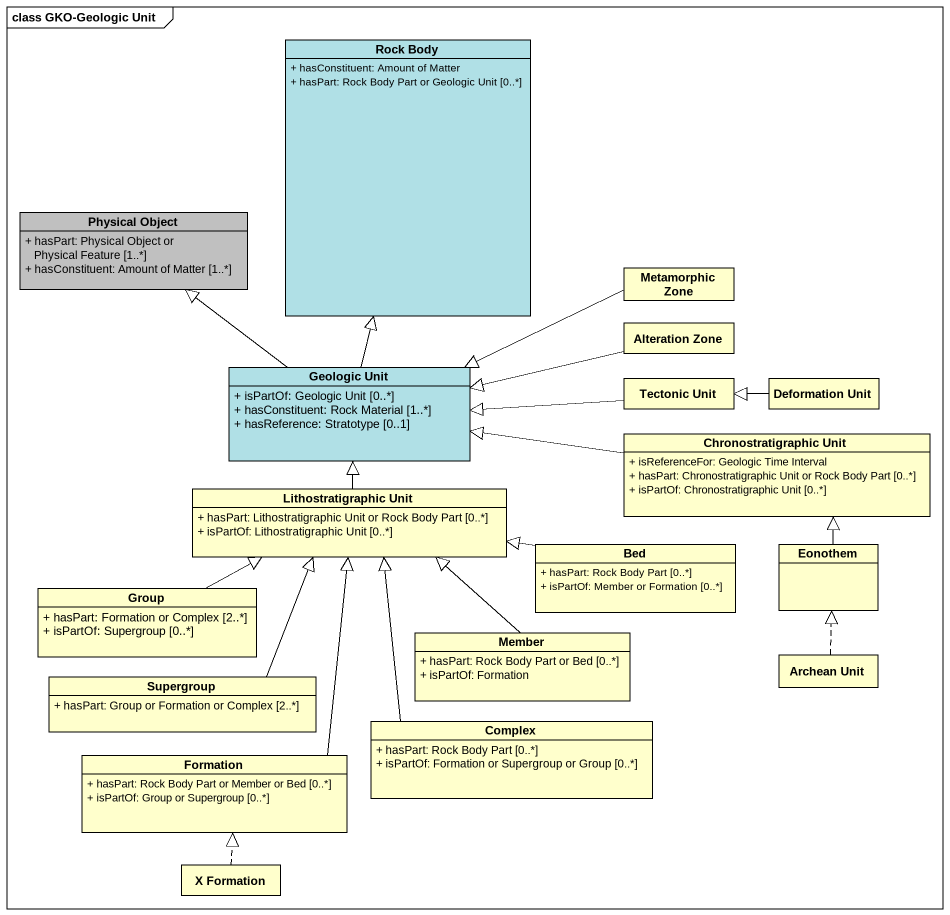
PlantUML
@startuml
mainframe class GKO-Geologic Unit
hide circle
hide empty members
skinparam classAttributeIconSize 0
class "Rock Body" as Rock_Body #B0E0E6 {
  + hasConstituent: Amount of Matter
  + hasPart: Rock Body Part or Geologic Unit [0..*]
}
class "Physical Object" as Physical_Object #C0C0C0 {
  + hasPart: Physical Object or Physical Feature [1..*]
  + hasConstituent: Amount of Matter [1..*]
}
class "Metamorphic Zone" as Metamorphic_Zone
class "Alteration Zone" as Alteration_Zone
class "Geologic Unit" as Geologic_Unit #B0E0E6 {
  + isPartOf: Geologic Unit [0..*]
  + hasConstituent: Rock Material [1..*]
  + hasReference: Stratotype [0..1]
}
class "Tectonic Unit" as Tectonic_Unit
class "Deformation Unit" as Deformation_Unit
class "Chronostratigraphic Unit" as Chronostratigraphic_Unit {
  + isReferenceFor: Geologic Time Interval
  + hasPart: Chronostratigraphic Unit or Rock Body Part [0..*]
  + isPartOf: Chronostratigraphic Unit [0..*]
}
class "Lithostratigraphic Unit" as Lithostratigraphic_Unit {
  + hasPart: Lithostratigraphic Unit or Rock Body Part [0..*]
  + isPartOf: Lithostratigraphic Unit [0..*]
}
class Bed {
  + hasPart: Rock Body Part [0..*]
  + isPartOf: Member or Formation [0..*]
}
class Eonothem
class "Group" as Group_ {
  + hasPart: Formation or Complex [2..*]
  + isPartOf: Supergroup [0..*]
}
class Member {
  + hasPart: Rock Body Part or Bed [0..*]
  + isPartOf: Formation
}
class Supergroup {
  + hasPart: Group or Formation or Complex [2..*]
}
class "Archean Unit" as Archean_Unit
class Complex {
  + hasPart: Rock Body Part [0..*]
  + isPartOf: Formation or Supergroup or Group [0..*]
}
class Formation {
  + hasPart: Rock Body Part or Member or Bed [0..*]
  + isPartOf: Group or Supergroup [0..*]
}
class "X Formation" as X_Formation
Metamorphic_Zone -left-|> Geologic_Unit
Alteration_Zone -left-|> Geologic_Unit
Geologic_Unit -up-|> Rock_Body
Geologic_Unit -up-|> Physical_Object
Tectonic_Unit -left-|> Geologic_Unit
Deformation_Unit -left-|> Tectonic_Unit
Chronostratigraphic_Unit -left-|> Geologic_Unit
Lithostratigraphic_Unit -up-|> Geologic_Unit
Bed -left-|> Lithostratigraphic_Unit
Eonothem -up-|> Chronostratigraphic_Unit
Group_ -right-|> Lithostratigraphic_Unit
Member -up-|> Lithostratigraphic_Unit
Supergroup -up-|> Lithostratigraphic_Unit
Archean_Unit .up.|> Eonothem
Complex -up-|> Lithostratigraphic_Unit
Formation -up-|> Lithostratigraphic_Unit
X_Formation .up.|> Formation
@enduml
